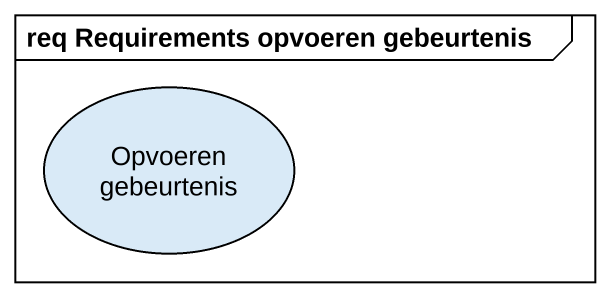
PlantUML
@startuml
mainframe req Requirements opvoeren gebeurtenis
usecase "Opvoeren gebeurtenis" as Opvoeren_gebeurtenis
@enduml
